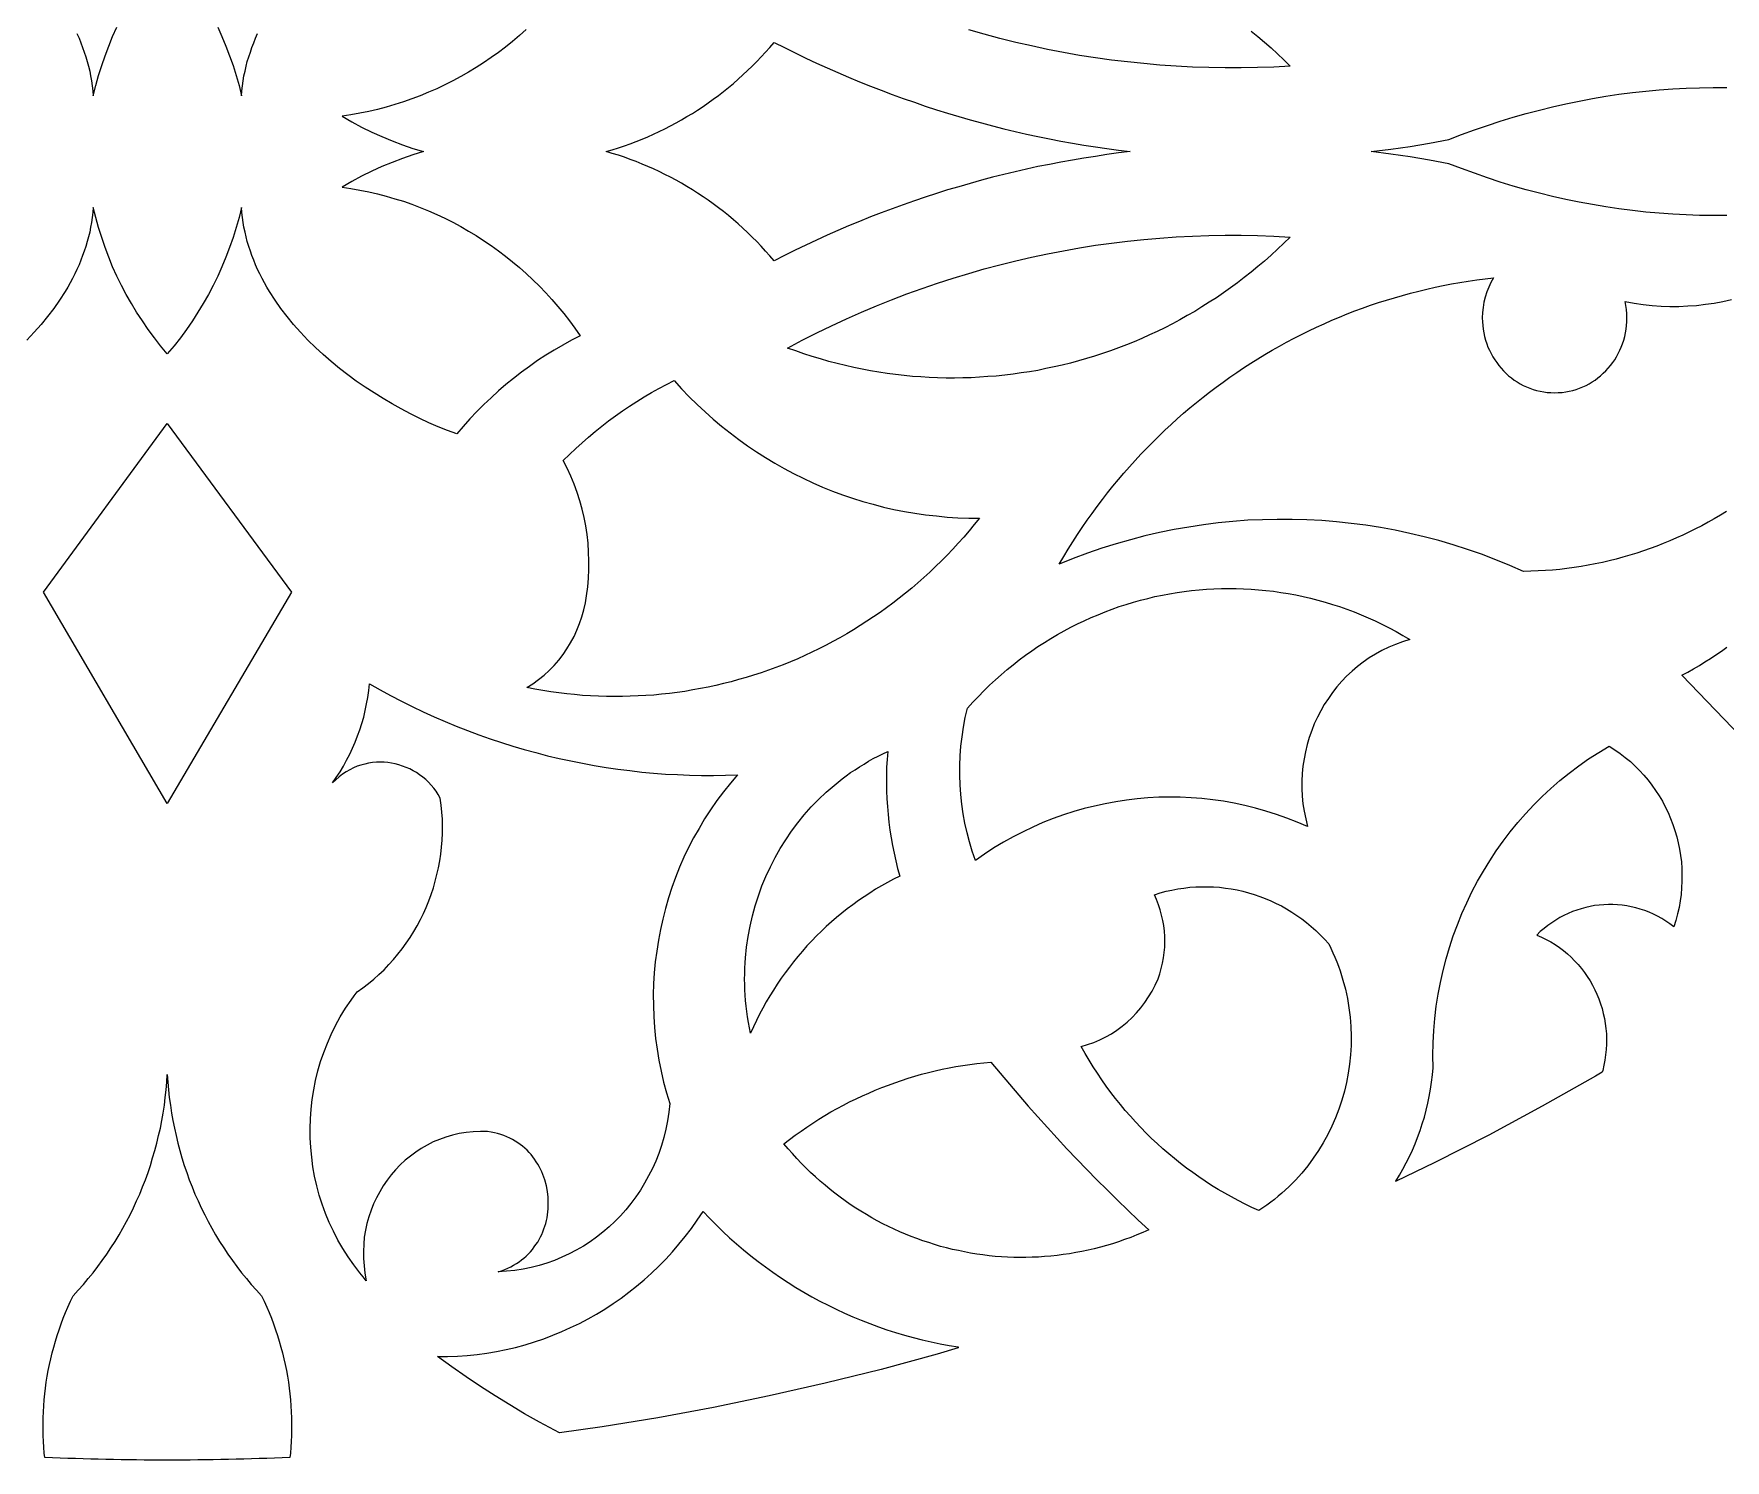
# Model space of a CAD drawing. Extents: x 1908 to 2928, y -299 to 721.
# Drawn here: x 2408.9 to 2518.7, y 26.4 to 119.1 of the extents above; entities that cross this region are included whole.
import ezdxf

# ---------------------------------------------------------------- set-up
doc = ezdxf.new("R2010")
doc.units = 0
doc.layers.add('BITMAP_LAYER', color=18, linetype='CONTINUOUS')

msp = doc.modelspace()

# ---------------------------------------------------------------- linework, layer by layer
at = {"layer": 'BITMAP_LAYER'}
for points in [[(2440.87, 119.35), (2440.43, 118.96), (2439.98, 118.58), (2439.53, 118.21), (2439.06, 117.86), (2438.59, 117.52), (2438.1, 117.19), (2437.61, 116.88), (2437.11, 116.58), (2436.61, 116.29), (2436.1, 116.01), (2435.58, 115.75), (2435.05, 115.5), (2434.52, 115.27), (2433.98, 115.05), (2433.44, 114.84), (2432.89, 114.65), (2432.33, 114.47), (2431.77, 114.31), (2431.21, 114.16), (2430.64, 114.03), (2430.06, 113.91), (2429.48, 113.81), (2428.9, 113.72), (2429.53, 113.36), (2430.17, 113.01), (2430.83, 112.69), (2431.49, 112.39), (2432.15, 112.11), (2432.83, 111.86), (2433.51, 111.63), (2434.2, 111.42), (2433.51, 111.21), (2432.83, 110.98), (2432.15, 110.72), (2431.49, 110.45), (2430.83, 110.15), (2430.17, 109.83), (2429.53, 109.48), (2428.9, 109.11), (2429.48, 109.03), (2430.06, 108.92), (2430.64, 108.81), (2431.21, 108.67), (2431.77, 108.53), (2432.33, 108.36), (2432.89, 108.19), (2433.44, 108), (2433.98, 107.79), (2434.52, 107.57), (2435.05, 107.34), (2435.58, 107.09), (2436.1, 106.83), (2436.61, 106.55), (2437.11, 106.26), (2437.61, 105.96), (2438.1, 105.65), (2438.59, 105.32), (2439.06, 104.98), (2439.53, 104.62), (2439.98, 104.26), (2440.43, 103.88), (2440.87, 103.49), (2441.3, 103.09), (2441.72, 102.68), (2442.13, 102.25), (2442.53, 101.81), (2442.92, 101.36), (2443.3, 100.9), (2443.67, 100.43), (2444.03, 99.95), (2444.38, 99.46), (2443.81, 99.16), (2443.24, 98.85), (2442.69, 98.53), (2442.14, 98.19), (2441.6, 97.84), (2441.07, 97.47), (2440.55, 97.09), (2440.04, 96.69), (2439.55, 96.29), (2439.06, 95.87), (2438.58, 95.43), (2438.11, 94.99), (2437.65, 94.53), (2437.2, 94.06), (2436.77, 93.57), (2436.35, 93.08), (2435.75, 93.3), (2435.15, 93.55), (2434.55, 93.81), (2433.95, 94.09), (2433.35, 94.39), (2432.75, 94.7), (2432.16, 95.03), (2431.57, 95.38), (2430.98, 95.74), (2430.4, 96.12), (2429.83, 96.51), (2429.27, 96.92), (2428.73, 97.34), (2428.19, 97.78), (2427.67, 98.24), (2427.17, 98.7), (2426.68, 99.18), (2426.21, 99.68), (2425.76, 100.18), (2425.33, 100.7), (2424.93, 101.23), (2424.55, 101.77), (2424.19, 102.33), (2424.02, 102.61), (2423.86, 102.89), (2423.71, 103.18), (2423.56, 103.47), (2423.42, 103.76), (2423.29, 104.06), (2423.17, 104.36), (2423.05, 104.66), (2422.95, 104.96), (2422.85, 105.26), (2422.75, 105.57), (2422.67, 105.88), (2422.6, 106.19), (2422.53, 106.51), (2422.48, 106.82), (2422.43, 107.14), (2422.4, 107.46), (2422.37, 107.79), (2422.21, 107.13), (2422.02, 106.48), (2421.82, 105.83), (2421.6, 105.19), (2421.36, 104.56), (2421.1, 103.94), (2420.83, 103.33), (2420.53, 102.73), (2420.22, 102.13), (2419.89, 101.55), (2419.54, 100.98), (2419.18, 100.42), (2418.8, 99.87), (2418.4, 99.33), (2417.99, 98.8), (2417.55, 98.29), (2417.12, 98.8), (2416.71, 99.33), (2416.31, 99.87), (2415.93, 100.42), (2415.56, 100.98), (2415.22, 101.55), (2414.89, 102.13), (2414.57, 102.73), (2414.28, 103.33), (2414, 103.94), (2413.75, 104.56), (2413.51, 105.19), (2413.29, 105.83), (2413.08, 106.48), (2412.9, 107.13), (2412.74, 107.79), (2412.71, 107.46), (2412.67, 107.14), (2412.63, 106.82), (2412.57, 106.51), (2412.51, 106.19), (2412.44, 105.88), (2412.35, 105.57), (2412.26, 105.26), (2412.16, 104.96), (2412.05, 104.66), (2411.94, 104.36), (2411.82, 104.06), (2411.68, 103.76), (2411.54, 103.47), (2411.4, 103.18), (2411.24, 102.89), (2411.08, 102.61), (2410.92, 102.33), (2410.56, 101.77), (2410.18, 101.23), (2409.77, 100.7), (2409.35, 100.18), (2408.9, 99.68), (2408.43, 99.18)], [(2411.68, 119.08), (2411.82, 118.78), (2411.94, 118.48), (2412.05, 118.18), (2412.16, 117.88), (2412.26, 117.58), (2412.35, 117.27), (2412.44, 116.96), (2412.51, 116.65), (2412.57, 116.33), (2412.63, 116.01), (2412.67, 115.7), (2412.71, 115.37), (2412.74, 115.05), (2412.9, 115.71), (2413.08, 116.36), (2413.29, 117.01), (2413.51, 117.64), (2413.75, 118.27), (2414, 118.9), (2414.28, 119.51)], [(2420.83, 119.51), (2421.1, 118.9), (2421.36, 118.27), (2421.6, 117.64), (2421.82, 117.01), (2422.02, 116.36), (2422.21, 115.71), (2422.37, 115.05), (2422.4, 115.37), (2422.43, 115.7), (2422.48, 116.01), (2422.53, 116.33), (2422.6, 116.65), (2422.67, 116.96), (2422.75, 117.27), (2422.85, 117.58), (2422.95, 117.88), (2423.05, 118.18), (2423.17, 118.48), (2423.29, 118.78), (2423.42, 119.08)], [(2487.96, 119.25), (2488.39, 118.89), (2488.82, 118.52), (2489.25, 118.15), (2489.67, 117.76), (2490.09, 117.37), (2490.5, 116.97), (2489.43, 116.91), (2488.37, 116.88), (2487.31, 116.86), (2486.26, 116.85), (2485.2, 116.87), (2484.14, 116.91), (2483.09, 116.96), (2482.03, 117.04), (2480.98, 117.13), (2479.93, 117.24), (2478.89, 117.36), (2477.84, 117.51), (2476.8, 117.67), (2475.76, 117.86), (2474.73, 118.06), (2473.69, 118.28), (2472.67, 118.51), (2471.64, 118.77), (2470.62, 119.04), (2469.61, 119.33)], [(2518.85, 107.26), (2517.97, 107.26), (2517.09, 107.27), (2516.22, 107.3), (2515.34, 107.35), (2514.47, 107.41), (2513.6, 107.49), (2512.72, 107.59), (2511.85, 107.7), (2510.99, 107.83), (2510.12, 107.98), (2509.26, 108.14), (2508.4, 108.31), (2507.54, 108.51), (2506.68, 108.72), (2505.83, 108.94), (2504.98, 109.18), (2504.14, 109.44), (2503.3, 109.72), (2502.46, 110.01), (2501.63, 110.31), (2500.8, 110.63), (2499.55, 110.87), (2498.29, 111.08), (2497.03, 111.26), (2495.76, 111.42), (2497.03, 111.58), (2498.29, 111.76), (2499.55, 111.97), (2500.8, 112.2), (2501.63, 112.53), (2502.46, 112.83), (2503.3, 113.12), (2504.14, 113.4), (2504.98, 113.65), (2505.83, 113.9), (2506.68, 114.12), (2507.54, 114.33), (2508.4, 114.52), (2509.26, 114.7), (2510.12, 114.86), (2510.99, 115.01), (2511.85, 115.14), (2512.72, 115.25), (2513.6, 115.34), (2514.47, 115.42), (2515.34, 115.49), (2516.22, 115.54), (2517.09, 115.57), (2517.97, 115.58), (2518.85, 115.58)], [(2518.83, 88.05), (2518.44, 87.81), (2518.04, 87.57), (2517.64, 87.35), (2517.24, 87.12), (2516.83, 86.91), (2516.42, 86.71), (2516, 86.51), (2515.58, 86.32), (2515.16, 86.13), (2514.73, 85.96), (2514.31, 85.79), (2513.87, 85.63), (2513.44, 85.48), (2513, 85.33), (2512.56, 85.2), (2512.11, 85.07), (2511.67, 84.95), (2511.22, 84.84), (2510.77, 84.73), (2510.31, 84.64), (2509.85, 84.55), (2509.4, 84.47), (2508.93, 84.4), (2508.47, 84.34), (2508.01, 84.28), (2507.54, 84.24), (2507.07, 84.2), (2506.6, 84.18), (2506.12, 84.16), (2505.65, 84.15), (2504.75, 84.54), (2503.84, 84.91), (2502.92, 85.26), (2502, 85.58), (2501.07, 85.88), (2500.14, 86.15), (2499.2, 86.4), (2498.26, 86.62), (2497.31, 86.82), (2496.36, 87), (2495.41, 87.15), (2494.46, 87.27), (2493.5, 87.37), (2492.54, 87.45), (2491.58, 87.5), (2490.62, 87.53), (2489.65, 87.53), (2488.69, 87.51), (2487.73, 87.47), (2486.77, 87.39), (2485.81, 87.3), (2484.86, 87.18), (2483.9, 87.03), (2482.95, 86.87), (2482, 86.67), (2481.06, 86.45), (2480.12, 86.21), (2479.18, 85.94), (2478.25, 85.65), (2477.32, 85.33), (2476.4, 84.99), (2475.49, 84.62), (2475.78, 85.11), (2476.07, 85.59), (2476.37, 86.07), (2476.67, 86.54), (2476.99, 87.01), (2477.3, 87.47), (2477.63, 87.92), (2477.96, 88.37), (2478.29, 88.82), (2478.63, 89.26), (2478.98, 89.69), (2479.33, 90.11), (2479.69, 90.54), (2480.06, 90.95), (2480.43, 91.36), (2480.8, 91.76), (2481.18, 92.16), (2481.57, 92.55), (2481.96, 92.94), (2482.35, 93.32), (2482.75, 93.69), (2483.16, 94.06), (2483.57, 94.42), (2483.98, 94.77), (2484.4, 95.12), (2484.83, 95.46), (2485.26, 95.8), (2485.69, 96.12), (2486.13, 96.45), (2486.57, 96.76), (2487.02, 97.07), (2487.47, 97.37), (2487.93, 97.67), (2488.39, 97.96), (2488.85, 98.24), (2489.32, 98.51), (2489.79, 98.78), (2490.26, 99.04), (2490.74, 99.29), (2491.22, 99.54), (2491.71, 99.78), (2492.2, 100.01), (2492.69, 100.24), (2493.19, 100.46), (2493.69, 100.67), (2494.19, 100.87), (2494.69, 101.07), (2495.2, 101.25), (2495.71, 101.44), (2496.23, 101.61), (2496.75, 101.77), (2497.27, 101.93), (2497.79, 102.08), (2498.31, 102.23), (2498.84, 102.36), (2499.37, 102.49), (2499.91, 102.61), (2500.44, 102.72), (2500.98, 102.82), (2501.52, 102.92), (2502.06, 103), (2502.61, 103.08), (2503.15, 103.15), (2503.7, 103.22), (2503.53, 102.92), (2503.39, 102.62), (2503.26, 102.3), (2503.16, 101.97), (2503.08, 101.64), (2503.02, 101.3), (2502.99, 100.96), (2502.97, 100.62), (2502.98, 100.37), (2503, 100.12), (2503.03, 99.88), (2503.07, 99.64), (2503.12, 99.4), (2503.18, 99.17), (2503.26, 98.94), (2503.34, 98.72), (2503.44, 98.51), (2503.54, 98.3), (2503.65, 98.09), (2503.78, 97.9), (2503.91, 97.71), (2504.05, 97.52), (2504.19, 97.35), (2504.35, 97.18), (2504.51, 97.02), (2504.68, 96.86), (2504.86, 96.72), (2505.04, 96.58), (2505.24, 96.46), (2505.43, 96.34), (2505.63, 96.23), (2505.84, 96.13), (2506.06, 96.05), (2506.27, 95.97), (2506.5, 95.91), (2506.72, 95.85), (2506.96, 95.81), (2507.19, 95.78), (2507.43, 95.76), (2507.67, 95.75), (2507.91, 95.76), (2508.15, 95.78), (2508.39, 95.81), (2508.62, 95.85), (2508.85, 95.91), (2509.07, 95.97), (2509.29, 96.05), (2509.5, 96.13), (2509.71, 96.23), (2509.91, 96.34), (2510.11, 96.46), (2510.3, 96.58), (2510.48, 96.72), (2510.66, 96.86), (2510.83, 97.02), (2510.99, 97.18), (2511.15, 97.35), (2511.3, 97.52), (2511.44, 97.71), (2511.57, 97.9), (2511.69, 98.09), (2511.8, 98.3), (2511.91, 98.51), (2512, 98.72), (2512.08, 98.94), (2512.16, 99.17), (2512.22, 99.4), (2512.27, 99.64), (2512.31, 99.88), (2512.34, 100.12), (2512.36, 100.37), (2512.37, 100.62), (2512.36, 100.89), (2512.34, 101.16), (2512.3, 101.43), (2512.25, 101.69), (2512.84, 101.58), (2513.42, 101.49), (2514, 101.42), (2514.58, 101.38), (2515.16, 101.36), (2515.74, 101.36), (2516.32, 101.39), (2516.89, 101.43), (2517.46, 101.5), (2518.03, 101.58), (2518.59, 101.69), (2519.15, 101.82)], [(2520.31, 72.87), (2515.94, 77.4), (2516.32, 77.6), (2516.7, 77.82), (2517.07, 78.04), (2517.43, 78.27), (2517.8, 78.5), (2518.15, 78.74), (2518.51, 78.98), (2518.85, 79.23)]]:
    msp.add_lwpolyline(points, dxfattribs=at)
for points in [[(2457.65, 118.17), (2458.34, 117.83), (2459.02, 117.49), (2459.72, 117.17), (2460.41, 116.85), (2461.11, 116.55), (2461.81, 116.25), (2462.51, 115.95), (2463.22, 115.67), (2463.93, 115.4), (2464.64, 115.13), (2465.36, 114.87), (2466.08, 114.62), (2466.79, 114.37), (2467.52, 114.14), (2468.24, 113.91), (2468.97, 113.69), (2469.7, 113.48), (2470.43, 113.28), (2471.16, 113.09), (2471.9, 112.9), (2472.63, 112.73), (2473.37, 112.56), (2474.11, 112.4), (2474.86, 112.25), (2475.6, 112.1), (2476.35, 111.97), (2477.09, 111.84), (2477.84, 111.72), (2478.59, 111.61), (2479.35, 111.51), (2480.1, 111.42), (2479.35, 111.33), (2478.59, 111.22), (2477.84, 111.11), (2477.09, 111), (2476.35, 110.87), (2475.6, 110.74), (2474.86, 110.59), (2474.11, 110.44), (2473.37, 110.28), (2472.63, 110.11), (2471.9, 109.93), (2471.16, 109.75), (2470.43, 109.56), (2469.7, 109.35), (2468.97, 109.14), (2468.24, 108.93), (2467.52, 108.7), (2466.79, 108.46), (2466.08, 108.22), (2465.36, 107.97), (2464.64, 107.71), (2463.93, 107.44), (2463.22, 107.17), (2462.51, 106.88), (2461.81, 106.59), (2461.11, 106.29), (2460.41, 105.98), (2459.72, 105.67), (2459.02, 105.35), (2458.34, 105.01), (2457.65, 104.67), (2456.97, 104.33), (2456.69, 104.65), (2456.41, 104.96), (2456.13, 105.27), (2455.84, 105.57), (2455.54, 105.87), (2455.24, 106.16), (2454.94, 106.44), (2454.63, 106.72), (2454.32, 106.99), (2454, 107.26), (2453.68, 107.52), (2453.35, 107.77), (2453.02, 108.02), (2452.68, 108.26), (2452.35, 108.49), (2452, 108.72), (2451.66, 108.94), (2451.31, 109.15), (2450.95, 109.36), (2450.6, 109.56), (2450.24, 109.75), (2449.87, 109.94), (2449.5, 110.12), (2449.13, 110.29), (2448.76, 110.46), (2448.39, 110.61), (2448.01, 110.77), (2447.62, 110.91), (2447.24, 111.05), (2446.85, 111.18), (2446.46, 111.3), (2446.07, 111.42), (2446.46, 111.54), (2446.85, 111.66), (2447.24, 111.79), (2447.62, 111.93), (2448.01, 112.07), (2448.39, 112.22), (2448.76, 112.38), (2449.13, 112.55), (2449.5, 112.72), (2449.87, 112.9), (2450.24, 113.09), (2450.6, 113.28), (2450.95, 113.48), (2451.31, 113.69), (2451.66, 113.9), (2452, 114.12), (2452.35, 114.35), (2452.68, 114.58), (2453.02, 114.82), (2453.35, 115.07), (2453.68, 115.32), (2454, 115.58), (2454.32, 115.85), (2454.63, 116.12), (2454.94, 116.4), (2455.24, 116.68), (2455.54, 116.97), (2455.84, 117.27), (2456.13, 117.57), (2456.41, 117.88), (2456.69, 118.19), (2456.97, 118.51)], [(2487.31, 105.98), (2488.37, 105.96), (2489.43, 105.93), (2490.5, 105.87), (2490.09, 105.47), (2489.67, 105.07), (2489.25, 104.69), (2488.82, 104.31), (2488.39, 103.95), (2487.96, 103.59), (2487.51, 103.24), (2487.07, 102.9), (2486.62, 102.57), (2486.16, 102.25), (2485.7, 101.93), (2485.23, 101.63), (2484.76, 101.33), (2484.29, 101.04), (2483.81, 100.77), (2483.33, 100.5), (2482.84, 100.24), (2482.35, 99.98), (2481.86, 99.74), (2481.36, 99.51), (2480.86, 99.28), (2480.36, 99.07), (2479.85, 98.86), (2479.34, 98.67), (2478.83, 98.48), (2478.31, 98.3), (2477.79, 98.13), (2477.27, 97.97), (2476.75, 97.82), (2476.22, 97.68), (2475.69, 97.55), (2475.16, 97.43), (2474.63, 97.32), (2474.1, 97.21), (2473.56, 97.12), (2473.02, 97.04), (2472.49, 96.96), (2471.95, 96.9), (2471.4, 96.84), (2470.86, 96.8), (2470.32, 96.76), (2469.77, 96.73), (2469.23, 96.72), (2468.68, 96.71), (2468.14, 96.71), (2467.59, 96.73), (2467.05, 96.75), (2466.5, 96.78), (2465.95, 96.82), (2465.41, 96.88), (2464.86, 96.94), (2464.31, 97.01), (2463.77, 97.09), (2463.22, 97.18), (2462.68, 97.29), (2462.14, 97.4), (2461.6, 97.52), (2461.06, 97.65), (2460.52, 97.79), (2459.98, 97.95), (2459.44, 98.11), (2458.9, 98.28), (2458.37, 98.47), (2457.84, 98.66), (2458.79, 99.16), (2459.74, 99.64), (2460.7, 100.11), (2461.67, 100.56), (2462.64, 100.99), (2463.62, 101.4), (2464.6, 101.8), (2465.59, 102.17), (2466.59, 102.53), (2467.59, 102.88), (2468.6, 103.2), (2469.61, 103.51), (2470.62, 103.8), (2471.64, 104.07), (2472.67, 104.33), (2473.69, 104.56), (2474.73, 104.78), (2475.76, 104.98), (2476.8, 105.16), (2477.84, 105.33), (2478.89, 105.47), (2479.93, 105.6), (2480.98, 105.71), (2482.03, 105.8), (2483.09, 105.88), (2484.14, 105.93), (2485.2, 105.97), (2486.26, 105.98)], [(2450.96, 96.01), (2451.46, 95.49), (2451.97, 94.99), (2452.49, 94.51), (2453.02, 94.04), (2453.56, 93.58), (2454.11, 93.14), (2454.67, 92.72), (2455.24, 92.31), (2455.82, 91.92), (2456.41, 91.54), (2457.01, 91.18), (2457.62, 90.84), (2458.23, 90.51), (2458.86, 90.2), (2459.49, 89.91), (2460.12, 89.63), (2460.77, 89.37), (2461.42, 89.13), (2462.07, 88.9), (2462.74, 88.7), (2463.4, 88.51), (2464.08, 88.33), (2464.75, 88.18), (2465.44, 88.04), (2466.12, 87.93), (2466.81, 87.83), (2467.51, 87.75), (2468.2, 87.68), (2468.9, 87.64), (2469.61, 87.61), (2470.31, 87.61), (2469.97, 87.19), (2469.63, 86.78), (2469.29, 86.38), (2468.93, 85.98), (2468.57, 85.59), (2468.21, 85.21), (2467.84, 84.83), (2467.46, 84.46), (2467.08, 84.1), (2466.69, 83.75), (2466.3, 83.4), (2465.91, 83.07), (2465.5, 82.73), (2465.1, 82.41), (2464.69, 82.09), (2464.27, 81.79), (2463.85, 81.48), (2463.43, 81.19), (2463, 80.91), (2462.56, 80.63), (2462.13, 80.36), (2461.69, 80.09), (2461.24, 79.84), (2460.79, 79.59), (2460.34, 79.35), (2459.88, 79.12), (2459.42, 78.9), (2458.96, 78.68), (2458.5, 78.48), (2458.03, 78.28), (2457.55, 78.09), (2457.08, 77.91), (2456.6, 77.73), (2456.12, 77.56), (2455.64, 77.41), (2455.15, 77.26), (2454.66, 77.12), (2454.17, 76.98), (2453.68, 76.86), (2453.18, 76.74), (2452.68, 76.63), (2452.18, 76.54), (2451.68, 76.45), (2451.18, 76.36), (2450.68, 76.29), (2450.17, 76.23), (2449.66, 76.17), (2449.15, 76.12), (2448.64, 76.09), (2448.13, 76.06), (2447.62, 76.04), (2447.11, 76.02), (2446.59, 76.02), (2446.08, 76.03), (2445.56, 76.04), (2445.05, 76.07), (2444.53, 76.1), (2444.01, 76.15), (2443.5, 76.2), (2442.98, 76.26), (2442.46, 76.33), (2441.95, 76.41), (2441.43, 76.5), (2440.91, 76.6), (2441.3, 76.85), (2441.67, 77.12), (2442.03, 77.41), (2442.36, 77.72), (2442.68, 78.04), (2442.98, 78.39), (2443.26, 78.75), (2443.51, 79.12), (2443.75, 79.52), (2443.97, 79.92), (2444.16, 80.34), (2444.33, 80.76), (2444.48, 81.2), (2444.61, 81.65), (2444.71, 82.11), (2444.78, 82.57), (2444.86, 83.14), (2444.91, 83.71), (2444.94, 84.28), (2444.94, 84.84), (2444.92, 85.41), (2444.88, 85.98), (2444.82, 86.54), (2444.74, 87.1), (2444.63, 87.65), (2444.5, 88.2), (2444.35, 88.74), (2444.18, 89.28), (2443.98, 89.81), (2443.77, 90.33), (2443.53, 90.85), (2443.27, 91.35), (2443.67, 91.75), (2444.08, 92.14), (2444.49, 92.51), (2444.91, 92.88), (2445.34, 93.24), (2445.78, 93.59), (2446.22, 93.93), (2446.67, 94.26), (2447.12, 94.58), (2447.58, 94.89), (2448.05, 95.19), (2448.53, 95.48), (2449.01, 95.76), (2449.49, 96.03), (2449.98, 96.29), (2450.48, 96.54)], [(2425.61, 82.81), (2417.55, 69.08), (2409.5, 82.81), (2417.55, 93.76)], [(2486.99, 83.03), (2487.47, 83.02), (2487.96, 82.99), (2488.44, 82.96), (2488.92, 82.91), (2489.41, 82.86), (2489.89, 82.79), (2490.37, 82.71), (2490.85, 82.62), (2491.33, 82.52), (2491.81, 82.41), (2492.28, 82.29), (2492.76, 82.16), (2493.23, 82.01), (2493.7, 81.86), (2494.17, 81.7), (2494.64, 81.52), (2495.1, 81.34), (2495.56, 81.14), (2496.02, 80.93), (2496.48, 80.71), (2496.93, 80.48), (2497.38, 80.24), (2497.82, 79.99), (2498.26, 79.72), (2497.79, 79.58), (2497.33, 79.41), (2496.89, 79.22), (2496.45, 79.01), (2496.03, 78.78), (2495.63, 78.53), (2495.24, 78.26), (2494.86, 77.97), (2494.51, 77.67), (2494.16, 77.34), (2493.84, 77.01), (2493.53, 76.65), (2493.24, 76.28), (2492.97, 75.9), (2492.71, 75.51), (2492.48, 75.1), (2492.26, 74.68), (2492.06, 74.25), (2491.89, 73.81), (2491.73, 73.36), (2491.6, 72.91), (2491.48, 72.44), (2491.39, 71.97), (2491.32, 71.5), (2491.27, 71.02), (2491.25, 70.53), (2491.25, 70.04), (2491.28, 69.55), (2491.32, 69.06), (2491.4, 68.57), (2491.5, 68.07), (2491.62, 67.58), (2490.95, 67.87), (2490.28, 68.13), (2489.6, 68.37), (2488.92, 68.58), (2488.23, 68.78), (2487.54, 68.95), (2486.85, 69.09), (2486.15, 69.22), (2485.46, 69.32), (2484.76, 69.4), (2484.06, 69.45), (2483.35, 69.48), (2482.65, 69.49), (2481.95, 69.48), (2481.25, 69.44), (2480.55, 69.38), (2479.86, 69.3), (2479.17, 69.19), (2478.48, 69.06), (2477.79, 68.91), (2477.11, 68.74), (2476.43, 68.55), (2475.76, 68.33), (2475.09, 68.09), (2474.43, 67.83), (2473.78, 67.54), (2473.14, 67.24), (2472.5, 66.91), (2471.87, 66.56), (2471.25, 66.19), (2470.64, 65.79), (2470.04, 65.38), (2469.84, 65.97), (2469.65, 66.58), (2469.5, 67.18), (2469.36, 67.8), (2469.25, 68.41), (2469.16, 69.03), (2469.09, 69.66), (2469.05, 70.28), (2469.03, 70.91), (2469.03, 71.54), (2469.05, 72.16), (2469.1, 72.79), (2469.18, 73.41), (2469.27, 74.03), (2469.39, 74.65), (2469.53, 75.27), (2469.88, 75.66), (2470.24, 76.03), (2470.6, 76.4), (2470.97, 76.76), (2471.34, 77.1), (2471.72, 77.44), (2472.1, 77.77), (2472.49, 78.09), (2472.89, 78.4), (2473.29, 78.7), (2473.7, 78.99), (2474.11, 79.27), (2474.53, 79.54), (2474.95, 79.8), (2475.38, 80.05), (2475.81, 80.29), (2476.24, 80.52), (2476.68, 80.74), (2477.12, 80.95), (2477.57, 81.15), (2478.01, 81.34), (2478.47, 81.52), (2478.92, 81.69), (2479.38, 81.86), (2479.84, 82.01), (2480.31, 82.15), (2480.77, 82.28), (2481.24, 82.4), (2481.71, 82.51), (2482.19, 82.61), (2482.66, 82.7), (2483.14, 82.77), (2483.61, 82.84), (2484.09, 82.9), (2484.57, 82.95), (2485.06, 82.99), (2485.54, 83.01), (2486.02, 83.03), (2486.5, 83.04)], [(2431.37, 76.45), (2432.06, 76.08), (2432.76, 75.72), (2433.46, 75.37), (2434.17, 75.03), (2434.88, 74.71), (2435.6, 74.4), (2436.32, 74.1), (2437.05, 73.81), (2437.78, 73.54), (2438.52, 73.28), (2439.26, 73.04), (2440, 72.8), (2440.74, 72.58), (2441.49, 72.38), (2442.25, 72.18), (2443, 72), (2443.76, 71.84), (2444.52, 71.69), (2445.29, 71.55), (2446.05, 71.42), (2446.82, 71.31), (2447.59, 71.21), (2448.37, 71.12), (2449.14, 71.05), (2449.92, 70.99), (2450.7, 70.95), (2451.47, 70.92), (2452.25, 70.9), (2453.03, 70.9), (2453.82, 70.91), (2454.6, 70.93), (2454.13, 70.39), (2453.68, 69.83), (2453.25, 69.26), (2452.84, 68.67), (2452.45, 68.07), (2452.09, 67.46), (2451.74, 66.84), (2451.41, 66.21), (2451.11, 65.58), (2450.83, 64.93), (2450.56, 64.27), (2450.32, 63.61), (2450.11, 62.94), (2449.91, 62.26), (2449.73, 61.57), (2449.58, 60.88), (2449.45, 60.19), (2449.34, 59.49), (2449.25, 58.79), (2449.18, 58.08), (2449.14, 57.37), (2449.12, 56.66), (2449.13, 55.95), (2449.15, 55.24), (2449.2, 54.53), (2449.27, 53.82), (2449.37, 53.11), (2449.49, 52.4), (2449.63, 51.69), (2449.79, 50.98), (2449.98, 50.28), (2450.2, 49.59), (2450.14, 49.02), (2450.05, 48.47), (2449.94, 47.92), (2449.81, 47.39), (2449.66, 46.86), (2449.48, 46.35), (2449.28, 45.85), (2449.06, 45.36), (2448.82, 44.88), (2448.56, 44.41), (2448.29, 43.96), (2447.99, 43.52), (2447.67, 43.1), (2447.34, 42.69), (2446.99, 42.3), (2446.63, 41.93), (2446.25, 41.57), (2445.85, 41.23), (2445.44, 40.91), (2445.01, 40.61), (2444.58, 40.32), (2444.12, 40.06), (2443.66, 39.82), (2443.19, 39.6), (2442.7, 39.4), (2442.21, 39.22), (2441.7, 39.07), (2441.19, 38.94), (2440.66, 38.83), (2440.13, 38.75), (2439.59, 38.69), (2439.05, 38.66), (2439.26, 38.73), (2439.47, 38.81), (2439.67, 38.89), (2439.87, 38.99), (2440.05, 39.09), (2440.23, 39.19), (2440.4, 39.31), (2440.57, 39.43), (2440.72, 39.55), (2440.87, 39.68), (2441.01, 39.82), (2441.15, 39.96), (2441.27, 40.11), (2441.39, 40.27), (2441.5, 40.42), (2441.61, 40.58), (2441.7, 40.75), (2441.79, 40.92), (2441.88, 41.09), (2441.95, 41.26), (2442.02, 41.44), (2442.08, 41.62), (2442.13, 41.8), (2442.18, 41.99), (2442.22, 42.17), (2442.25, 42.36), (2442.29, 42.74), (2442.3, 43.12), (2442.29, 43.5), (2442.25, 43.88), (2442.18, 44.25), (2442.08, 44.62), (2442.02, 44.8), (2441.95, 44.97), (2441.88, 45.15), (2441.8, 45.32), (2441.71, 45.49), (2441.62, 45.65), (2441.52, 45.81), (2441.41, 45.97), (2441.3, 46.12), (2441.18, 46.27), (2441.05, 46.41), (2440.92, 46.55), (2440.78, 46.68), (2440.63, 46.81), (2440.48, 46.93), (2440.32, 47.04), (2440.15, 47.14), (2439.98, 47.24), (2439.8, 47.34), (2439.61, 47.42), (2439.42, 47.5), (2439.22, 47.57), (2439.01, 47.63), (2438.8, 47.68), (2438.58, 47.72), (2438.36, 47.76), (2437.89, 47.77), (2437.42, 47.75), (2436.96, 47.71), (2436.52, 47.63), (2436.08, 47.53), (2435.65, 47.41), (2435.23, 47.26), (2434.83, 47.09), (2434.43, 46.89), (2434.05, 46.67), (2433.69, 46.43), (2433.34, 46.17), (2433, 45.9), (2432.68, 45.6), (2432.38, 45.28), (2432.09, 44.95), (2431.83, 44.6), (2431.58, 44.24), (2431.35, 43.86), (2431.14, 43.47), (2430.95, 43.07), (2430.79, 42.66), (2430.64, 42.23), (2430.52, 41.8), (2430.43, 41.36), (2430.35, 40.91), (2430.31, 40.45), (2430.29, 39.98), (2430.29, 39.51), (2430.33, 39.04), (2430.39, 38.56), (2430.48, 38.08), (2430.27, 38.33), (2430.06, 38.58), (2429.66, 39.1), (2429.29, 39.63), (2428.95, 40.17), (2428.63, 40.72), (2428.34, 41.29), (2428.07, 41.86), (2427.83, 42.45), (2427.61, 43.04), (2427.42, 43.64), (2427.26, 44.25), (2427.12, 44.86), (2427.01, 45.48), (2426.93, 46.1), (2426.87, 46.72), (2426.83, 47.35), (2426.83, 47.97), (2426.85, 48.6), (2426.89, 49.23), (2426.96, 49.85), (2427.06, 50.47), (2427.18, 51.09), (2427.34, 51.7), (2427.51, 52.31), (2427.72, 52.9), (2427.95, 53.5), (2428.2, 54.08), (2428.48, 54.66), (2428.79, 55.22), (2429.13, 55.77), (2429.49, 56.31), (2429.68, 56.58), (2429.88, 56.84), (2430.25, 57.11), (2430.62, 57.38), (2430.97, 57.67), (2431.3, 57.97), (2431.63, 58.28), (2431.94, 58.61), (2432.24, 58.94), (2432.53, 59.28), (2432.81, 59.63), (2433.07, 60), (2433.32, 60.37), (2433.56, 60.75), (2433.78, 61.13), (2433.99, 61.53), (2434.19, 61.93), (2434.37, 62.33), (2434.54, 62.75), (2434.7, 63.17), (2434.84, 63.59), (2434.96, 64.02), (2435.07, 64.46), (2435.17, 64.9), (2435.25, 65.34), (2435.32, 65.79), (2435.37, 66.24), (2435.4, 66.69), (2435.42, 67.14), (2435.43, 67.6), (2435.42, 68.06), (2435.39, 68.51), (2435.34, 68.97), (2435.28, 69.43), (2435.15, 69.66), (2435.01, 69.87), (2434.86, 70.07), (2434.69, 70.27), (2434.52, 70.45), (2434.34, 70.63), (2434.14, 70.79), (2433.94, 70.94), (2433.74, 71.08), (2433.52, 71.2), (2433.3, 71.32), (2433.07, 71.42), (2432.84, 71.51), (2432.6, 71.59), (2432.36, 71.65), (2432.12, 71.7), (2431.87, 71.74), (2431.63, 71.76), (2431.38, 71.77), (2431.13, 71.76), (2430.88, 71.74), (2430.63, 71.7), (2430.38, 71.64), (2430.13, 71.57), (2429.88, 71.49), (2429.64, 71.39), (2429.4, 71.27), (2429.17, 71.13), (2428.94, 70.98), (2428.71, 70.81), (2428.49, 70.62), (2428.28, 70.42), (2428.53, 70.77), (2428.77, 71.13), (2428.99, 71.5), (2429.2, 71.88), (2429.4, 72.27), (2429.58, 72.66), (2429.75, 73.05), (2429.91, 73.46), (2430.06, 73.86), (2430.19, 74.28), (2430.31, 74.69), (2430.41, 75.12), (2430.5, 75.54), (2430.57, 75.97), (2430.64, 76.41), (2430.68, 76.84)], [(2511.58, 72.57), (2511.93, 72.32), (2512.26, 72.07), (2512.59, 71.8), (2512.9, 71.51), (2513.19, 71.22), (2513.47, 70.91), (2513.74, 70.59), (2513.99, 70.26), (2514.23, 69.92), (2514.46, 69.58), (2514.67, 69.22), (2514.86, 68.85), (2515.04, 68.48), (2515.2, 68.1), (2515.35, 67.71), (2515.48, 67.32), (2515.6, 66.92), (2515.7, 66.52), (2515.78, 66.11), (2515.85, 65.7), (2515.9, 65.28), (2515.93, 64.86), (2515.94, 64.44), (2515.94, 64.02), (2515.92, 63.6), (2515.88, 63.17), (2515.83, 62.75), (2515.75, 62.33), (2515.66, 61.9), (2515.55, 61.48), (2515.42, 61.07), (2515.16, 61.26), (2514.9, 61.44), (2514.63, 61.6), (2514.36, 61.75), (2514.09, 61.89), (2513.8, 62.01), (2513.52, 62.12), (2513.23, 62.22), (2512.94, 62.3), (2512.65, 62.37), (2512.35, 62.42), (2512.06, 62.47), (2511.76, 62.5), (2511.46, 62.51), (2511.16, 62.51), (2510.87, 62.5), (2510.57, 62.48), (2510.27, 62.44), (2509.98, 62.39), (2509.69, 62.32), (2509.4, 62.24), (2509.11, 62.15), (2508.83, 62.05), (2508.55, 61.93), (2508.27, 61.8), (2508, 61.66), (2507.74, 61.5), (2507.48, 61.33), (2507.22, 61.15), (2506.98, 60.95), (2506.74, 60.75), (2506.51, 60.52), (2506.82, 60.39), (2507.12, 60.24), (2507.42, 60.08), (2507.7, 59.91), (2507.98, 59.72), (2508.24, 59.52), (2508.5, 59.31), (2508.74, 59.09), (2508.97, 58.86), (2509.2, 58.61), (2509.41, 58.36), (2509.61, 58.1), (2509.79, 57.83), (2509.97, 57.56), (2510.13, 57.27), (2510.28, 56.98), (2510.42, 56.68), (2510.54, 56.38), (2510.65, 56.07), (2510.75, 55.75), (2510.83, 55.43), (2510.9, 55.11), (2510.96, 54.78), (2511, 54.45), (2511.03, 54.11), (2511.04, 53.77), (2511.04, 53.44), (2511.02, 53.1), (2510.98, 52.75), (2510.93, 52.41), (2510.87, 52.07), (2510.79, 51.73), (2510.76, 51.62), (2510.32, 51.36), (2506.87, 49.41), (2503.4, 47.54), (2499.89, 45.75), (2497.33, 44.52), (2497.35, 44.55), (2497.59, 44.94), (2497.82, 45.33), (2498.03, 45.73), (2498.24, 46.14), (2498.43, 46.55), (2498.61, 46.97), (2498.77, 47.39), (2498.93, 47.83), (2499.07, 48.26), (2499.21, 48.7), (2499.33, 49.15), (2499.43, 49.6), (2499.52, 50.05), (2499.61, 50.51), (2499.67, 50.97), (2499.73, 51.44), (2499.77, 51.9), (2499.76, 52.71), (2499.77, 53.52), (2499.82, 54.32), (2499.88, 55.11), (2499.98, 55.9), (2500.1, 56.68), (2500.25, 57.45), (2500.42, 58.22), (2500.62, 58.98), (2500.84, 59.73), (2501.08, 60.47), (2501.35, 61.2), (2501.64, 61.92), (2501.96, 62.63), (2502.3, 63.33), (2502.66, 64.02), (2503.04, 64.69), (2503.45, 65.35), (2503.87, 65.99), (2504.32, 66.62), (2504.79, 67.23), (2505.28, 67.83), (2505.78, 68.41), (2506.31, 68.98), (2506.86, 69.52), (2507.43, 70.05), (2508.01, 70.56), (2508.62, 71.05), (2509.24, 71.52), (2509.88, 71.97), (2510.54, 72.39), (2511.22, 72.8)], [(2464.31, 71.94), (2464.28, 71.43), (2464.27, 70.92), (2464.27, 70.41), (2464.28, 69.9), (2464.3, 69.38), (2464.33, 68.88), (2464.37, 68.37), (2464.43, 67.86), (2464.49, 67.35), (2464.57, 66.85), (2464.66, 66.34), (2464.76, 65.84), (2464.87, 65.35), (2464.99, 64.85), (2465.13, 64.36), (2464.73, 64.15), (2464.33, 63.94), (2463.94, 63.73), (2463.56, 63.5), (2463.18, 63.26), (2462.81, 63.02), (2462.44, 62.77), (2462.08, 62.5), (2461.72, 62.24), (2461.37, 61.96), (2461.03, 61.68), (2460.69, 61.39), (2460.36, 61.09), (2460.04, 60.78), (2459.72, 60.47), (2459.41, 60.15), (2459.1, 59.82), (2458.81, 59.49), (2458.52, 59.14), (2458.23, 58.8), (2457.96, 58.44), (2457.69, 58.08), (2457.43, 57.72), (2457.17, 57.34), (2456.93, 56.96), (2456.69, 56.58), (2456.46, 56.19), (2456.24, 55.79), (2456.03, 55.39), (2455.82, 54.98), (2455.62, 54.57), (2455.44, 54.15), (2455.36, 54.51), (2455.3, 54.86), (2455.24, 55.21), (2455.19, 55.57), (2455.15, 55.92), (2455.12, 56.27), (2455.09, 56.62), (2455.07, 56.97), (2455.06, 57.32), (2455.05, 57.67), (2455.06, 58.02), (2455.07, 58.37), (2455.09, 58.72), (2455.11, 59.06), (2455.18, 59.75), (2455.28, 60.43), (2455.41, 61.1), (2455.56, 61.77), (2455.74, 62.43), (2455.95, 63.08), (2456.18, 63.72), (2456.44, 64.34), (2456.73, 64.96), (2457.03, 65.56), (2457.37, 66.15), (2457.72, 66.72), (2458.1, 67.28), (2458.51, 67.82), (2458.93, 68.34), (2459.38, 68.85), (2459.85, 69.34), (2460.34, 69.81), (2460.86, 70.25), (2461.12, 70.47), (2461.39, 70.68), (2461.66, 70.88), (2461.94, 71.08), (2462.23, 71.27), (2462.52, 71.46), (2462.81, 71.64), (2463.11, 71.82), (2463.41, 71.99), (2463.72, 72.15), (2464.03, 72.3), (2464.35, 72.45)], [(2485.13, 63.67), (2485.52, 63.66), (2485.9, 63.63), (2486.28, 63.58), (2486.66, 63.53), (2487.04, 63.46), (2487.41, 63.37), (2487.78, 63.28), (2488.15, 63.17), (2488.51, 63.04), (2488.87, 62.91), (2489.23, 62.76), (2489.58, 62.59), (2489.92, 62.42), (2490.26, 62.23), (2490.59, 62.02), (2490.92, 61.81), (2491.24, 61.58), (2491.55, 61.34), (2491.86, 61.09), (2492.15, 60.83), (2492.44, 60.55), (2492.72, 60.26), (2493, 59.96), (2493.14, 59.67), (2493.27, 59.38), (2493.4, 59.09), (2493.52, 58.8), (2493.63, 58.5), (2493.73, 58.21), (2493.83, 57.91), (2493.92, 57.61), (2494.08, 57.01), (2494.21, 56.4), (2494.31, 55.8), (2494.39, 55.19), (2494.43, 54.58), (2494.45, 53.97), (2494.45, 53.36), (2494.41, 52.76), (2494.35, 52.15), (2494.26, 51.56), (2494.15, 50.96), (2494.01, 50.38), (2493.84, 49.8), (2493.65, 49.23), (2493.44, 48.66), (2493.2, 48.11), (2492.93, 47.57), (2492.64, 47.04), (2492.33, 46.53), (2491.99, 46.03), (2491.63, 45.54), (2491.24, 45.07), (2490.84, 44.61), (2490.41, 44.18), (2489.95, 43.76), (2489.72, 43.56), (2489.48, 43.36), (2489.23, 43.17), (2488.98, 42.99), (2488.72, 42.81), (2488.46, 42.63), (2488.01, 42.84), (2487.56, 43.06), (2487.12, 43.28), (2486.68, 43.52), (2486.24, 43.76), (2485.82, 44.01), (2485.39, 44.27), (2484.98, 44.54), (2484.56, 44.82), (2484.16, 45.1), (2483.76, 45.39), (2483.36, 45.7), (2482.98, 46.01), (2482.6, 46.32), (2482.22, 46.65), (2481.85, 46.98), (2481.49, 47.32), (2481.13, 47.67), (2480.79, 48.03), (2480.44, 48.39), (2480.11, 48.76), (2479.78, 49.14), (2479.46, 49.52), (2479.15, 49.92), (2478.84, 50.31), (2478.54, 50.72), (2478.25, 51.13), (2477.97, 51.55), (2477.7, 51.97), (2477.43, 52.4), (2477.17, 52.84), (2476.92, 53.28), (2477.33, 53.41), (2477.74, 53.55), (2478.13, 53.72), (2478.51, 53.91), (2478.88, 54.12), (2479.23, 54.36), (2479.58, 54.61), (2479.9, 54.88), (2480.22, 55.17), (2480.51, 55.48), (2480.79, 55.81), (2481.05, 56.15), (2481.29, 56.51), (2481.52, 56.89), (2481.72, 57.27), (2481.91, 57.68), (2482.02, 58.01), (2482.12, 58.35), (2482.2, 58.7), (2482.27, 59.04), (2482.31, 59.39), (2482.34, 59.74), (2482.35, 60.09), (2482.34, 60.44), (2482.32, 60.79), (2482.28, 61.14), (2482.22, 61.48), (2482.14, 61.82), (2482.05, 62.16), (2481.94, 62.5), (2481.81, 62.83), (2481.67, 63.15), (2482.05, 63.27), (2482.43, 63.37), (2482.81, 63.45), (2483.2, 63.53), (2483.59, 63.58), (2483.97, 63.63), (2484.36, 63.66), (2484.75, 63.67)], [(2471.65, 51.56), (2472.25, 50.84), (2472.86, 50.13), (2473.48, 49.42), (2474.1, 48.72), (2474.72, 48.03), (2475.36, 47.34), (2475.99, 46.65), (2476.64, 45.97), (2477.29, 45.3), (2477.94, 44.63), (2478.6, 43.97), (2479.27, 43.32), (2479.94, 42.67), (2480.62, 42.02), (2481.3, 41.38), (2480.91, 41.21), (2480.52, 41.05), (2480.13, 40.89), (2479.74, 40.75), (2479.35, 40.61), (2478.95, 40.48), (2478.56, 40.36), (2478.16, 40.25), (2477.76, 40.15), (2477.36, 40.06), (2476.96, 39.97), (2476.56, 39.9), (2476.16, 39.83), (2475.75, 39.77), (2475.35, 39.72), (2474.95, 39.67), (2474.54, 39.64), (2474.14, 39.61), (2473.74, 39.6), (2473.33, 39.59), (2472.93, 39.59), (2472.53, 39.59), (2472.13, 39.61), (2471.73, 39.63), (2471.33, 39.66), (2470.93, 39.7), (2470.53, 39.75), (2470.13, 39.81), (2469.73, 39.87), (2469.34, 39.95), (2468.95, 40.03), (2468.56, 40.11), (2468.17, 40.21), (2467.78, 40.31), (2467.39, 40.43), (2467.01, 40.55), (2466.63, 40.67), (2466.25, 40.81), (2465.87, 40.95), (2465.5, 41.1), (2465.13, 41.26), (2464.76, 41.43), (2464.39, 41.6), (2464.03, 41.78), (2463.67, 41.97), (2463.31, 42.17), (2462.96, 42.37), (2462.61, 42.59), (2462.27, 42.8), (2461.92, 43.03), (2461.59, 43.27), (2461.25, 43.51), (2460.92, 43.76), (2460.6, 44.01), (2460.28, 44.28), (2459.96, 44.55), (2459.65, 44.83), (2459.34, 45.11), (2459.04, 45.4), (2458.74, 45.7), (2458.45, 46.01), (2458.16, 46.33), (2457.88, 46.65), (2457.6, 46.97), (2457.97, 47.26), (2458.34, 47.53), (2458.72, 47.8), (2459.1, 48.06), (2459.49, 48.32), (2459.87, 48.57), (2460.27, 48.81), (2460.66, 49.04), (2461.06, 49.26), (2461.47, 49.48), (2461.87, 49.69), (2462.29, 49.89), (2462.7, 50.09), (2463.12, 50.27), (2463.54, 50.45), (2463.96, 50.62), (2464.39, 50.79), (2464.81, 50.94), (2465.25, 51.09), (2465.68, 51.23), (2466.12, 51.36), (2466.55, 51.49), (2467, 51.6), (2467.44, 51.71), (2467.88, 51.81), (2468.33, 51.9), (2468.78, 51.99), (2469.23, 52.06), (2469.68, 52.13), (2470.14, 52.19), (2470.59, 52.24), (2471.05, 52.28)], [(2452.77, 42.13), (2453.2, 41.7), (2453.64, 41.28), (2454.08, 40.87), (2454.53, 40.47), (2454.99, 40.08), (2455.46, 39.7), (2455.93, 39.33), (2456.41, 38.97), (2456.89, 38.63), (2457.39, 38.29), (2457.89, 37.96), (2458.39, 37.64), (2458.9, 37.34), (2459.42, 37.04), (2459.94, 36.76), (2460.47, 36.49), (2461, 36.23), (2461.54, 35.98), (2462.08, 35.74), (2462.63, 35.51), (2463.18, 35.29), (2463.74, 35.09), (2464.3, 34.89), (2464.86, 34.71), (2465.43, 34.54), (2466.01, 34.38), (2466.58, 34.24), (2467.16, 34.11), (2467.75, 33.98), (2468.33, 33.87), (2468.92, 33.78), (2468.93, 33.71), (2467.55, 33.3), (2463.92, 32.32), (2460.28, 31.42), (2456.65, 30.6), (2453.03, 29.85), (2449.41, 29.18), (2445.8, 28.59), (2443.02, 28.19), (2442.71, 28.36), (2441.73, 28.89), (2440.76, 29.44), (2439.8, 30.01), (2438.84, 30.6), (2437.9, 31.21), (2436.96, 31.84), (2436.03, 32.48), (2435.11, 33.15), (2435.76, 33.15), (2436.4, 33.18), (2437.04, 33.22), (2437.68, 33.29), (2438.31, 33.37), (2438.94, 33.48), (2439.56, 33.61), (2440.18, 33.75), (2440.79, 33.92), (2441.4, 34.1), (2442, 34.3), (2442.59, 34.53), (2443.18, 34.77), (2443.75, 35.03), (2444.32, 35.3), (2444.88, 35.6), (2445.43, 35.91), (2445.98, 36.24), (2446.51, 36.59), (2447.03, 36.95), (2447.54, 37.33), (2448.04, 37.73), (2448.53, 38.14), (2449.01, 38.57), (2449.47, 39.02), (2449.93, 39.48), (2450.36, 39.96), (2450.79, 40.45), (2451.2, 40.96), (2451.6, 41.48), (2451.98, 42.01), (2452.35, 42.57)]]:
    msp.add_lwpolyline(points, close=True, dxfattribs=at)
msp.add_lwpolyline([(2417.59, 50.98), (2417.63, 50.47), (2417.68, 49.97), (2417.75, 49.47), (2417.83, 48.97), (2417.91, 48.48), (2418.01, 47.99), (2418.12, 47.5), (2418.24, 47.01), (2418.36, 46.53), (2418.5, 46.05), (2418.65, 45.57), (2418.81, 45.1), (2418.98, 44.64), (2419.16, 44.17), (2419.35, 43.71), (2419.55, 43.26), (2419.76, 42.81), (2419.98, 42.36), (2420.21, 41.92), (2420.44, 41.49), (2420.69, 41.06), (2420.95, 40.63), (2421.22, 40.22), (2421.49, 39.8), (2421.78, 39.4), (2422.07, 39), (2422.37, 38.6), (2422.69, 38.22), (2423.01, 37.84), (2423.34, 37.46), (2423.67, 37.1), (2423.85, 36.74), (2424.01, 36.37), (2424.17, 36.01), (2424.31, 35.64), (2424.45, 35.27), (2424.59, 34.89), (2424.71, 34.52), (2424.82, 34.15), (2424.93, 33.77), (2425.03, 33.39), (2425.12, 33.01), (2425.21, 32.63), (2425.29, 32.25), (2425.35, 31.87), (2425.42, 31.48), (2425.47, 31.1), (2425.51, 30.72), (2425.55, 30.33), (2425.58, 29.95), (2425.6, 29.56), (2425.62, 29.18), (2425.63, 28.79), (2425.63, 28.41), (2425.62, 28.03), (2425.6, 27.64), (2425.58, 27.26), (2425.55, 26.88), (2425.52, 26.6, -0.010771), (2417.55, 26.42, -0.010771), (2409.59, 26.6), (2409.56, 26.88), (2409.53, 27.26), (2409.51, 27.64), (2409.49, 28.03), (2409.48, 28.41), (2409.48, 28.79), (2409.49, 29.18), (2409.5, 29.56), (2409.53, 29.95), (2409.56, 30.33), (2409.59, 30.72), (2409.64, 31.1), (2409.69, 31.48), (2409.75, 31.87), (2409.82, 32.25), (2409.9, 32.63), (2409.98, 33.01), (2410.08, 33.39), (2410.18, 33.77), (2410.28, 34.15), (2410.4, 34.52), (2410.52, 34.89), (2410.65, 35.27), (2410.79, 35.64), (2410.94, 36.01), (2411.1, 36.37), (2411.26, 36.74), (2411.43, 37.1), (2411.77, 37.46), (2412.1, 37.84), (2412.42, 38.22), (2412.73, 38.6), (2413.04, 39), (2413.33, 39.4), (2413.62, 39.8), (2413.89, 40.22), (2414.16, 40.63), (2414.42, 41.06), (2414.66, 41.49), (2414.9, 41.92), (2415.13, 42.36), (2415.35, 42.81), (2415.56, 43.26), (2415.76, 43.71), (2415.95, 44.17), (2416.13, 44.64), (2416.3, 45.1), (2416.46, 45.57), (2416.6, 46.05), (2416.74, 46.53), (2416.87, 47.01), (2416.99, 47.5), (2417.1, 47.99), (2417.2, 48.48), (2417.28, 48.97), (2417.36, 49.47), (2417.42, 49.97), (2417.48, 50.47), (2417.52, 50.98), (2417.55, 51.48)], format="xyb", close=True, dxfattribs=at)

doc.saveas('drawing.dxf')
